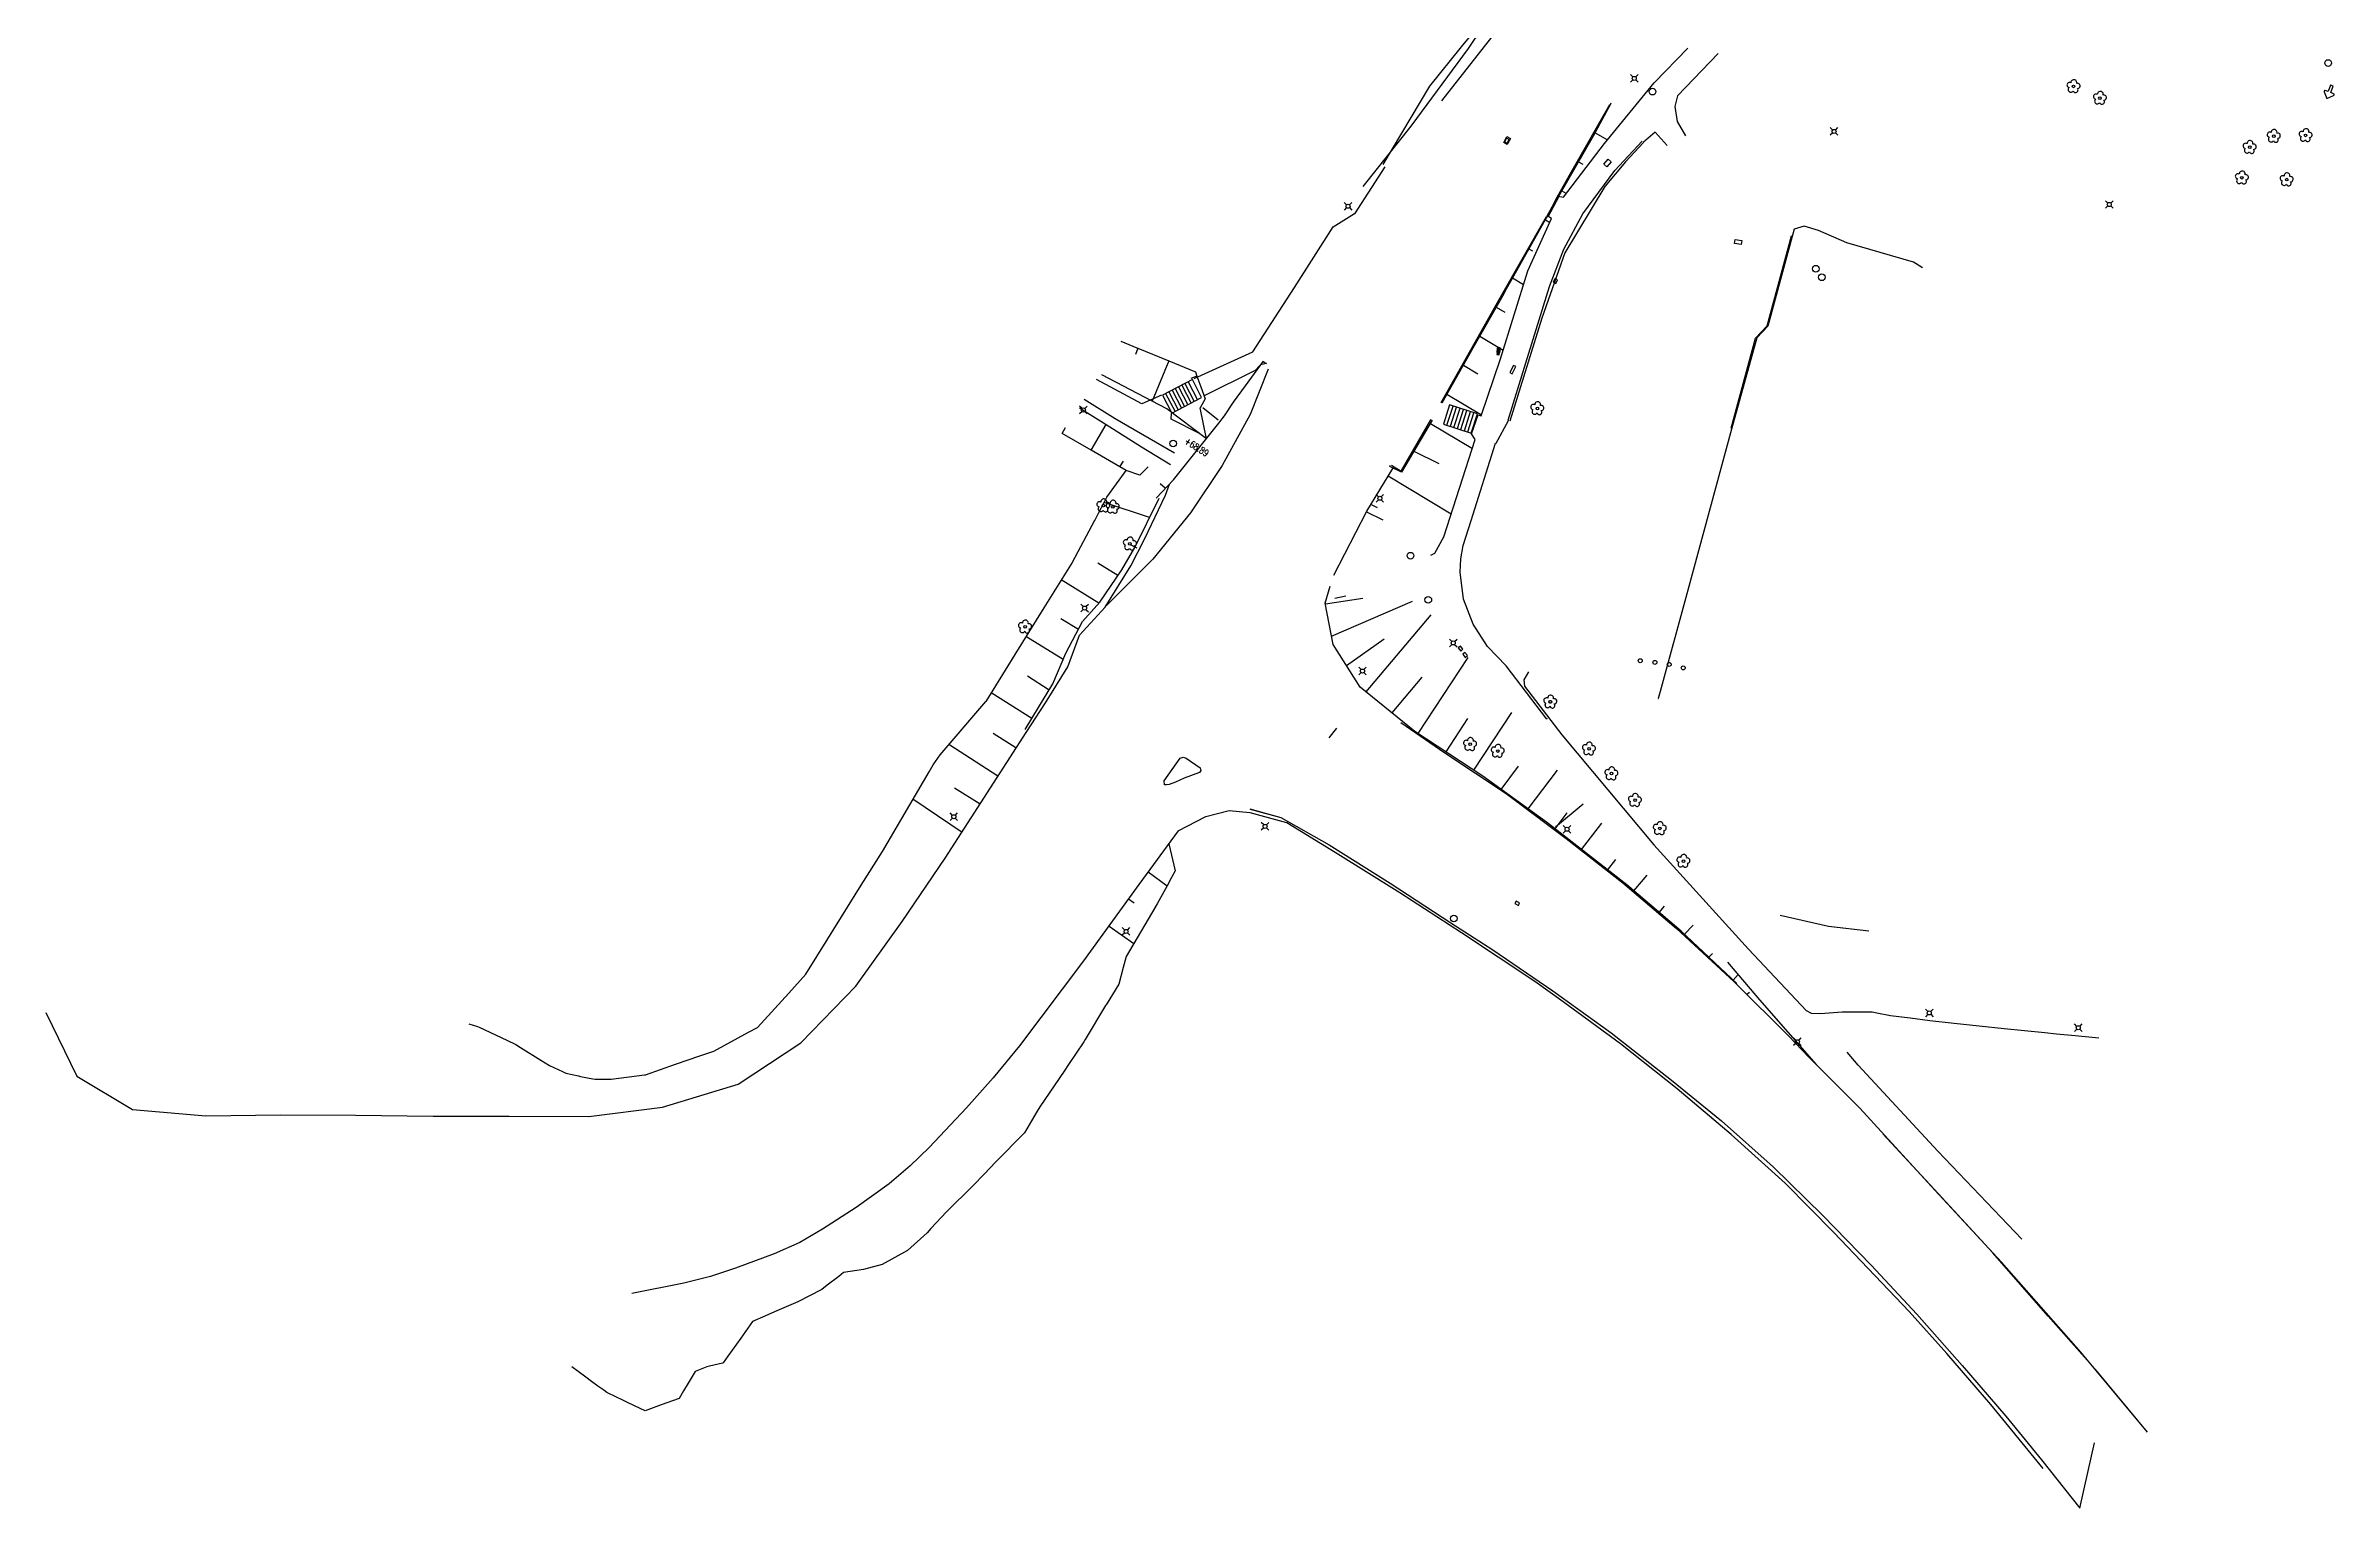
# Model space of a CAD drawing. Header units: metres. Extents: x 152530 to 152885, y 6408371 to 6408801.
# Drawn here: x 152529.9 to 152872.7, y 6408370.9 to 6408589.9 of the extents above; entities that cross this region are included whole.
import ezdxf

# ---------------------------------------------------------------- set-up
doc = ezdxf.new("R2010")
doc.units = ezdxf.units.M
for name, color, linetype in [('Bef_Trafikanordning_Vägvisning_o_Portaler', 7, 'Continuous'), ('M-BEF-BELYSNINGSSTOLPE', 7, 'Continuous'), ('M-BEF-BRUNNAR-INMÄTT', 7, 'Continuous'), ('M-BEF-BRUNNAR-VA', 7, 'Continuous'), ('M-BEF-BÄCK', 7, 'Continuous'), ('M-BEF-DIKE', 7, 'Continuous'), ('M-BEF-ELSKÅP', 7, 'Continuous'), ('M-BEF-MARKLINJE', 7, 'Continuous'), ('M-BEF-MUR', 7, 'Continuous'), ('M-BEF-SLÄNT', 7, 'Continuous'), ('M-BEF-STAKET', 7, 'Continuous'), ('M-BEF-TELESKÅP', 7, 'Continuous'), ('M-BEF-TRAPPA', 7, 'Continuous'), ('M-BEF-TRÄD', 7, 'Continuous'), ('M-BEF-VA-TEXT', 7, 'Continuous'), ('M-BEF-VÄGKANT', 7, 'Continuous'), ('M-BEF-VÄGMARKERING', 7, 'Continuous'), ('M-BEF-VÄGRÄCKE', 7, 'Continuous')]:
    doc.layers.add(name, color=color, linetype=linetype)
doc.styles.add('RomanS', font='ROMANS', dxfattribs={"width": 0.9})

# ---------------------------------------------------------------- blocks, each defined once
blk = doc.blocks.new('PRI_T_SKÅP')
blk.add_lwpolyline([(-0.6, -0.2), (0.6, -0.2), (0.6, 0.2), (-0.6, 0.2)], close=True)
blk = doc.blocks.new('PRI_T_RÄNNSTEN')
blk.add_lwpolyline([(-0.5, 0.3), (0.5, 0.3), (0.5, -0.3), (-0.5, -0.3)], close=True)
blk = doc.blocks.new('PRI_T_BRUNN')
blk.add_circle((0, 0), 0.3)
blk = doc.blocks.new('PRI_M_LÖVTRÄD')
blk.add_circle((0, 0), 0.2)
for centre, radius, start, end in [((-0.601762, 0.206006), 0.384732, 57.341651, 261.23001), ((0.047722, 0.56156), 0.443002, 345.022908, 184.096476), ((0.585988, 0.07036), 0.392534, 269.444378, 106.321877), ((-0.395828, -0.476108), 0.401424, 131.233971, 330.911027), ((0.306072, -0.564084), 0.367104, 196.976003, 41.224955)]:
    blk.add_arc(centre, radius, start, end)
blk = doc.blocks.new('PRI_L_BELYS')
for points in [[(-0.21, 0.21, 0), (-0.57, 0.57, 0)], [(0.21, 0.21, 0), (0.57, 0.57, 0)], [(-0.21, -0.21, 0), (-0.57, -0.57, 0)], [(0.21, -0.21, 0), (0.57, -0.57, 0)]]:
    blk.add_polyline3d(points)
blk.add_circle((0, 0), 0.3)
blk = doc.blocks.new('BRUNN')
at = {"linetype": 'Continuous'}
blk.add_circle((0, 0), 0.5, dxfattribs=at)
blk = doc.blocks.new('REKTANGEL')
for p, q in [((-0.5, 0.35), (-0.5, -0.35)), ((0.5, 0.35), (-0.5, 0.35)), ((0.5, -0.35), (0.5, 0.35)), ((-0.5, -0.35), (0.5, -0.35))]:
    blk.add_line(p, q)
blk = doc.blocks.new('LÖVTRÄD')
blk.add_circle((0, 0), 0.2)
for centre, radius, start, end in [((-0.601762, 0.206006), 0.384732, 57.341651, 261.23001), ((0.047722, 0.56156), 0.443002, 345.022908, 184.096476), ((0.585988, 0.07036), 0.392534, 269.444378, 106.321877), ((-0.395828, -0.476108), 0.401424, 131.233971, 330.911027), ((0.306072, -0.564084), 0.367104, 196.976003, 41.224955)]:
    blk.add_arc(centre, radius, start, end)

msp = doc.modelspace()

# ---------------------------------------------------------------- linework, layer by layer
at = {"layer": 'Bef_Trafikanordning_Vägvisning_o_Portaler', "elevation": -70.12, "flags": 128}
msp.add_lwpolyline([(152871.19, 6408583.04), (152871.62, 6408582.04), (152872.62, 6408582.48, 0.668179), (152872.62, 6408582.74), (152872.18, 6408582.91), (152872.55, 6408583.86), (152872.17, 6408584.01), (152871.8, 6408583.06), (152871.37, 6408583.23, 0.668179)], format="xyb", close=True, dxfattribs=at)
at = {"layer": 'M-BEF-BÄCK', "lineweight": -3}
msp.add_polyline3d([(152727.24, 6408568.87, 72.55), (152734.43, 6408577.88, 72.36), (152743.05, 6408589.52, 72.13), (152749.17, 6408598.71, 71.71)], dxfattribs=at)
at = {"layer": 'M-BEF-DIKE', "flags": 128}
msp.add_lwpolyline([(152687.04, 6408518.82), (152683.65, 6408512.54), (152679.42, 6408505.74), (152675.08, 6408498.78), (152670.74, 6408491.71)], dxfattribs=at)
at = {"layer": 'M-BEF-ELSKÅP'}
for points in [[(152747.66, 6408543.96), (152747.31, 6408544.01), (152747.26, 6408543.67), (152747.61, 6408543.62)], [(152747.52, 6408543.62), (152747.77, 6408544.67), (152747.56, 6408544.72), (152747.31, 6408543.67)], [(152747.76, 6408544.63), (152747.66, 6408543.96), (152747.31, 6408544.01), (152747.4, 6408544.68)]]:
    msp.add_lwpolyline(points, close=True, dxfattribs=at)
at = {"layer": 'M-BEF-MARKLINJE', "lineweight": -3}
for points, elevation in [([(152699.56, 6408472.33), (152703.71, 6408474.52), (152707.18, 6408475.38), (152710.27, 6408475.09)], 72.95), ([(152699.56, 6408472.33), (152693.64, 6408464.32), (152685.37, 6408452.87), (152675.77, 6408440.14), (152671.83, 6408435.36), (152667.86, 6408430.84), (152662.27, 6408424.91), (152659.43, 6408422.16), (152656.28, 6408419.46), (152651.3, 6408415.92), (152646.3, 6408412.7), (152642.86, 6408410.7), (152639.04, 6408409), (152633.27, 6408406.83), (152629.51, 6408405.62), (152625.49, 6408404.59), (152617.71, 6408403.05)], 73), ([(152790.94, 6408441.7), (152783.15, 6408449.42)], 73.07), ([(152844.73, 6408382.27), (152834.77, 6408394.26), (152822.87, 6408407.77), (152812.88, 6408418.52), (152801.63, 6408430.8), (152794.08, 6408438.42), (152790.94, 6408441.7)], 72.17)]:
    msp.add_lwpolyline(points, dxfattribs=dict(at, elevation=elevation))
at = {"layer": 'M-BEF-MUR'}
for points in [[(152764.45, 6408581.23), (152764.36, 6408581.29), (152761.73, 6408576.4), (152756.54, 6408567.38), (152756.58, 6408567.36), (152754.91, 6408564.26), (152754.78, 6408564.29), (152753.83, 6408562.59), (152748.41, 6408553.02), (152748.32, 6408552.8), (152743.71, 6408544.63), (152739.04, 6408536.41)], [(152769.26, 6408575.43), (152769.18, 6408575.49), (152769.26, 6408575.43), (152766.53, 6408572.53), (152763.45, 6408568.86), (152757.47, 6408558.91), (152754, 6408549.15), (152749.21, 6408533.73)], [(152791.86, 6408562.48), (152791.8, 6408562.46), (152787.89, 6408547.93), (152786.24, 6408546.19), (152782.41, 6408532.49), (152775.87, 6408508.41), (152771.73, 6408493.23), (152771.46, 6408492.18), (152771.52, 6408492.14)], [(152737.61, 6408533.84), (152733, 6408526.05), (152731.25, 6408526.94), (152731.33, 6408527.06)]]:
    msp.add_lwpolyline(points, dxfattribs=at)
at = {"layer": 'M-BEF-MUR', "lineweight": -3}
msp.add_lwpolyline([(152703.79, 6408531.08), (152702.84, 6408535.72)], dxfattribs=at)
at = {"layer": 'M-BEF-SLÄNT', "lineweight": -3}
for points, elevation in [([(152762, 6408576.9), (152763.85, 6408575.82)], 72.54), ([(152759.52, 6408572.56), (152760.14, 6408572.19)], 72.52), ([(152757.03, 6408568.23), (152757.7, 6408567.83)], 72.5), ([(152754.55, 6408563.88), (152755.23, 6408563.48)], 72.49), ([(152752.09, 6408559.53), (152752.62, 6408559.22)], 72.48), ([(152749.63, 6408555.18), (152751.3, 6408554.2)], 72.47), ([(152747.19, 6408550.8), (152748.48, 6408550.03)], 72.48), ([(152744.73, 6408546.44), (152748.24, 6408544.35)], 72.5), ([(152690.97, 6408545.67), (152693.35, 6408544.69), (152693.52, 6408544.62), (152698.15, 6408542.73), (152702.14, 6408541.09), (152702.37, 6408540.45), (152702.96, 6408538.84), (152703.6, 6408537.06), (152702.84, 6408535.72)], 72.39), ([(152693.52, 6408544.62), (152693.14, 6408543.69)], 72.49), ([(152698.15, 6408542.73), (152695.67, 6408536.69)], 72.55), ([(152703.79, 6408531.08), (152697.85, 6408535.54), (152695.67, 6408536.69), (152688.11, 6408540.67)], 70.17), ([(152702.37, 6408540.45), (152701.43, 6408540.11)], 72.55), ([(152742.27, 6408542.09), (152744.44, 6408540.79)], 72.53), ([(152684.78, 6408535.71), (152688.75, 6408533.2), (152694.04, 6408529.87), (152698.41, 6408527.2)], 72.06), ([(152739.8, 6408537.74), (152744.97, 6408534.65)], 72.56), ([(152682.19, 6408531.88), (152682.69, 6408532.74)], 71.83), ([(152686.51, 6408529.37), (152688.75, 6408533.2)], 71.82), ([(152737.34, 6408533.38), (152743.63, 6408529.63)], 72.59), ([(152695.05, 6408526.87), (152693.8, 6408525.61), (152691.77, 6408526.3), (152690.83, 6408526.85), (152686.51, 6408529.37), (152682.19, 6408531.88)], 72.06), ([(152734.86, 6408529.2), (152738.58, 6408527.35)], 72.67), ([(152687.05, 6408518.81), (152687.63, 6408519.92), (152688.47, 6408521.53), (152688.88, 6408522.31), (152691.77, 6408526.3)], 71.69), ([(152690.83, 6408526.85), (152691.34, 6408527.71)], 71.81), ([(152731.01, 6408525.54), (152740.45, 6408519.81)], 73.11), ([(152697.58, 6408523.68), (152696.83, 6408524.33)], 73.48), ([(152695.27, 6408519.27), (152688.47, 6408521.53)], 73.41), ([(152728.46, 6408521.24), (152729.34, 6408520.76)], 73.2), ([(152693.39, 6408514.68), (152692.49, 6408515.13)], 73.45), ([(152690.53, 6408510.58), (152687.5, 6408512.44)], 73.24), ([(152687.69, 6408506.46), (152682.04, 6408509.95)], 73.09), ([(152721.6, 6408506.36), (152727.2, 6408507.18)], 73.35), ([(152722.52, 6408501.5), (152734.65, 6408506.74)], 73.43), ([(152682.33, 6408498.01), (152676.74, 6408501.45)], 72.87), ([(152684.61, 6408502.49), (152682, 6408504.09)], 72.84), ([(152727.69, 6408493.15), (152737.44, 6408504.69)], 73.58), ([(152724.76, 6408497.11), (152730.43, 6408501.13)], 73.49), ([(152735.49, 6408486.93), (152743, 6408498.29)], 73.42), ([(152680.24, 6408493.44), (152677, 6408495.5)], 72.97), ([(152731.58, 6408490.01), (152736.1, 6408495.38)], 73.49), ([(152593.3, 6408443.45), (152594.58, 6408443.07), (152594.85, 6408442.94), (152598.15, 6408441.4), (152600.14, 6408440.47), (152600.35, 6408440.34), (152601.05, 6408439.9), (152604.07, 6408438.02), (152605.38, 6408437.2), (152607.32, 6408436.29), (152607.83, 6408436.04), (152609.74, 6408435.64), (152610.01, 6408435.58), (152611.9, 6408435.19), (152612.22, 6408435.18), (152614.63, 6408435.15), (152619.61, 6408435.81), (152619.79, 6408435.83), (152624.27, 6408437.38), (152627.89, 6408438.64), (152630, 6408439.37), (152635.21, 6408442.18), (152636.55, 6408442.91), (152641.22, 6408448.06), (152643.76, 6408450.86), (152647.08, 6408456.18), (152652.09, 6408464.21), (152655.25, 6408469.28), (152657.29, 6408472.76), (152662.23, 6408481.19), (152662.84, 6408482.23), (152663.89, 6408483.71), (152670.74, 6408491.71)], 64.24), ([(152677.62, 6408489.18), (152671.56, 6408493.04)], 72.85), ([(152739.67, 6408484.18), (152742.96, 6408489.17)], 73.26), ([(152743.84, 6408481.43), (152749.51, 6408490.05)], 73.39), ([(152672.56, 6408480.55), (152665.21, 6408485.26)], 72.69), ([(152675.24, 6408484.77), (152671.86, 6408486.92)], 72.83), ([(152747.94, 6408478.56), (152750.52, 6408482.06)], 73.31), ([(152751.99, 6408475.63), (152756.39, 6408481.46)], 73.23), ([(152669.87, 6408476.33), (152666.05, 6408478.76)], 72.56), ([(152667.18, 6408472.12), (152659.83, 6408477.09)], 72.42), ([(152756, 6408472.64), (152757.8, 6408475.04)], 73.26), ([(152759.94, 6408469.56), (152763, 6408473.48)], 73.29), ([(152698.16, 6408470.42), (152699.08, 6408466.38), (152698.54, 6408465.36), (152697.88, 6408464.13), (152696.42, 6408461.4), (152695.58, 6408459.98), (152692.9, 6408455.46), (152692.77, 6408455.24), (152691.77, 6408453.55), (152691.32, 6408451.87), (152690.65, 6408449.4), (152688.77, 6408446.3), (152688.69, 6408446.17), (152685.63, 6408441.11), (152685.4, 6408440.73), (152683.1, 6408437.34), (152682.45, 6408436.37), (152678.82, 6408431.02), (152678.43, 6408430.34), (152677.59, 6408428.93), (152676.53, 6408427.14), (152672.24, 6408422.77), (152670.48, 6408420.94), (152668.83, 6408419.23), (152664.84, 6408415.29), (152662.51, 6408412.77), (152661.94, 6408412.16), (152659.01, 6408409.52), (152655.2, 6408407.41), (152652.44, 6408406.64), (152649.44, 6408406.19), (152648.71, 6408405.62), (152646.99, 6408404.29), (152646.19, 6408403.67), (152642.56, 6408401.82), (152640.49, 6408400.91), (152639.08, 6408400.3), (152637.62, 6408399.66), (152635.79, 6408398.86), (152634.02, 6408396.37), (152632.12, 6408393.69), (152631.38, 6408392.66), (152631.31, 6408392.64), (152629.34, 6408392.16), (152628.96, 6408392.07), (152627.22, 6408391.37), (152626.17, 6408389.61), (152625.48, 6408388.48), (152624.8, 6408387.34), (152622.11, 6408386.36), (152619.71, 6408385.47), (152618.98, 6408385.83), (152617.09, 6408386.74), (152616.27, 6408387.13), (152615.41, 6408387.55), (152613.97, 6408388.24), (152613.5, 6408388.58), (152612.65, 6408389.2), (152611.7, 6408389.89), (152610.84, 6408390.52), (152609.68, 6408391.37), (152608.74, 6408392.05)], 72.9), ([(152763.88, 6408466.48), (152765.11, 6408468.07)], 73.3), ([(152695.07, 6408466.19), (152697.88, 6408464.13)], 72.86), ([(152767.78, 6408463.35), (152769.79, 6408465.73)], 73.27), ([(152692.13, 6408462.15), (152692.94, 6408461.57)], 72.82), ([(152771.6, 6408460.12), (152772.39, 6408461.06)], 73.22), ([(152689.22, 6408458.08), (152692.9, 6408455.46)], 72.75), ([(152775.4, 6408456.85), (152776.69, 6408458.24)], 73.16), ([(152779.03, 6408453.43), (152779.57, 6408454)], 73.11), ([(152782.67, 6408450), (152783.45, 6408450.83)], 73.04), ([(152785.11, 6408448.15), (152784.73, 6408447.85)], 72.98)]:
    msp.add_lwpolyline(points, dxfattribs=dict(at, elevation=elevation))
at = {"layer": 'M-BEF-SLÄNT'}
for points in [[(152676.61, 6408487.55), (152680.8, 6408494.35), (152682.73, 6408498.96), (152685.24, 6408503.69), (152687.82, 6408506.62), (152691.13, 6408511.46), (152693.08, 6408514.81), (152696.71, 6408522.2)], [(152803.01, 6408457.33), (152796.94, 6408458.03), (152789.74, 6408459.66)]]:
    msp.add_lwpolyline(points, dxfattribs=at)
at = {"layer": 'M-BEF-STAKET', "ltscale": 0.5, "flags": 128}
for points in [[(152738.98, 6408536.46), (152738.92, 6408536.5), (152747.82, 6408552.29), (152754.71, 6408564.37), (152754.82, 6408564.37), (152756.37, 6408567.36), (152758.36, 6408570.92), (152764.21, 6408581.16)], [(152754.8, 6408489.16), (152754.78, 6408489.1), (152748.67, 6408497.06), (152745.89, 6408499.98), (152743.73, 6408503.29), (152742.3, 6408507.07), (152741.78, 6408511.11), (152741.89, 6408513.08), (152742.26, 6408515.09), (152743.43, 6408518.84), (152747.1, 6408530.4), (152747.2, 6408530.42), (152749.03, 6408533.8), (152748.97, 6408533.88), (152751.6, 6408542.44), (152755.16, 6408553.89), (152757.33, 6408559.48), (152760.17, 6408564.76), (152764.97, 6408571.24), (152769.04, 6408575.63)], [(152782.44, 6408532.67), (152782.39, 6408532.67), (152786.02, 6408546.13), (152787.77, 6408548.01), (152791.42, 6408561.49), (152791.57, 6408561.47)], [(152731.49, 6408527.1), (152732.95, 6408526.21), (152737.42, 6408533.92), (152737.45, 6408533.94)]]:
    msp.add_lwpolyline(points, dxfattribs=at)
at = {"layer": 'M-BEF-TELESKÅP'}
msp.add_lwpolyline([(152764.41, 6408572.55), (152763.78, 6408571.82), (152763.31, 6408572.22), (152763.94, 6408572.96)], close=True, dxfattribs=at)
at = {"layer": 'M-BEF-TRAPPA'}
for p, q in [((152701.72, 6408539.96), (152697.19, 6408537.58)), ((152700.08, 6408539.1), (152701.48, 6408536.42)), ((152700.56, 6408539.35), (152701.96, 6408536.67)), ((152701.04, 6408539.6), (152702.44, 6408536.92)), ((152703.04, 6408537.24), (152701.72, 6408539.96)), ((152697.19, 6408537.58), (152698.6, 6408534.91)), ((152697.67, 6408537.84), (152699.08, 6408535.16)), ((152698.15, 6408538.09), (152699.56, 6408535.41)), ((152698.6, 6408534.91), (152703.04, 6408537.24)), ((152698.63, 6408538.34), (152700.04, 6408535.66)), ((152699.11, 6408538.59), (152700.52, 6408535.91)), ((152699.59, 6408538.85), (152701, 6408536.17)), ((152739.81, 6408533.11), (152740.72, 6408535.97)), ((152740.33, 6408532.94), (152741.24, 6408535.81)), ((152740.85, 6408532.78), (152741.77, 6408535.64)), ((152741.37, 6408532.61), (152742.29, 6408535.47)), ((152741.89, 6408532.44), (152742.81, 6408535.3)), ((152742.42, 6408532.27), (152743.33, 6408535.14)), ((152742.94, 6408532.1), (152743.86, 6408534.97))]:
    msp.add_line(p, q, dxfattribs=at)
at = {"layer": 'M-BEF-TRAPPA', "flags": 128}
msp.add_lwpolyline([(152740.2, 6408536.14), (152739.28, 6408533.28), (152743.46, 6408531.93), (152744.38, 6408534.8)], close=True, dxfattribs=at)
at = {"layer": 'M-BEF-VÄGKANT'}
for points in [[(152730.24, 6408572.17), (152737.23, 6408583.86), (152742.01, 6408589.78), (152750.88, 6408600.52), (152756.89, 6408610.3), (152765.03, 6408621.46), (152770.14, 6408628.12), (152774.68, 6408636.06), (152779.83, 6408643.41), (152784.48, 6408652.54), (152787.86, 6408659.14), (152791.52, 6408666.45)], [(152730.24, 6408572.17), (152737.23, 6408583.86), (152742.01, 6408589.78), (152750.88, 6408600.52), (152756.89, 6408610.3), (152765.03, 6408621.46), (152770.14, 6408628.12), (152774.68, 6408636.06), (152779.83, 6408643.41), (152784.48, 6408652.54), (152787.86, 6408659.14), (152791.52, 6408666.45)], [(152758.38, 6408606.4), (152738.98, 6408581.66)], [(152744.06, 6408530.96), (152743.48, 6408531.82), (152744.49, 6408534.66), (152744.92, 6408534.52), (152747.83, 6408543.05), (152751.93, 6408556.21), (152755.49, 6408564.05), (152754.82, 6408564.45), (152756.48, 6408567.42), (152757.25, 6408567.25), (152763.42, 6408575.29), (152770.86, 6408584.4), (152775.87, 6408589.58)], [(152780.43, 6408588.78), (152780.43, 6408588.79), (152774.36, 6408582.43), (152773.95, 6408580.83), (152774.31, 6408578.6), (152775.52, 6408576.44)], [(152772.8, 6408575), (152771.02, 6408577.01), (152769.23, 6408575.51)], [(152730.49, 6408571.8), (152725.97, 6408564.76)], [(152730.49, 6408571.8), (152725.97, 6408564.76)], [(152701.97, 6408540.12), (152710.72, 6408544.1), (152716.98, 6408553.73), (152722.76, 6408562.8), (152725.98, 6408564.8)], [(152811.06, 6408556.67), (152809.71, 6408557.52), (152799.72, 6408560.4), (152795.45, 6408562.26), (152793.33, 6408562.93), (152791.81, 6408562.44)], [(152703.4, 6408537.48), (152711.13, 6408541.34), (152712.3, 6408542.58), (152712.76, 6408542.32), (152711.88, 6408542.14)], [(152697.05, 6408537.59), (152694.11, 6408536.3), (152687.33, 6408539.97)], [(152685.45, 6408536.98), (152690.11, 6408534.12), (152698.98, 6408528.95)], [(152703.22, 6408535.75), (152705.54, 6408533.91)], [(152702.83, 6408531.82), (152698.52, 6408534), (152698.54, 6408534.88)], [(152737.4, 6408513.65), (152737.98, 6408513.94), (152737.99, 6408513.95), (152739.33, 6408516.36), (152744.06, 6408530.96)], [(152529.94, 6408445.14), (152534.58, 6408435.63), (152542.91, 6408430.59), (152553.91, 6408429.67), (152565.09, 6408429.82), (152576.32, 6408429.75), (152587.95, 6408429.6), (152599.33, 6408429.61), (152611.27, 6408429.55), (152622.3, 6408430.94), (152633.65, 6408434.39), (152643.05, 6408440.61), (152651.27, 6408449.09), (152658.2, 6408458.75), (152664.64, 6408468.28), (152676.8, 6408487.07), (152679.68, 6408491.53), (152683.03, 6408496.89), (152684.76, 6408501.68), (152688.61, 6408505.87), (152692.46, 6408512.05), (152694.51, 6408516.03), (152697.64, 6408522.63), (152698.23, 6408524.28)], [(152727.78, 6408520.14), (152730.21, 6408518.95)], [(152723.04, 6408507.21), (152724.67, 6408507.56)], [(152752, 6408496.16), (152751.32, 6408494.96), (152751.41, 6408494.04), (152757.02, 6408486.73), (152770.78, 6408470.25), (152784.48, 6408455.17)], [(152722.18, 6408486.26), (152723.31, 6408487.74)], [(152732.91, 6408488.6), (152739.49, 6408484.04), (152748.67, 6408477.94), (152757.69, 6408471.21), (152766.13, 6408464.56), (152766.14, 6408464.56), (152774.18, 6408457.74)], [(152714.96, 6408474.31), (152710.35, 6408475.6), (152714.92, 6408474.33), (152722.17, 6408470.26), (152731.31, 6408464.51), (152740.38, 6408458.58), (152746.67, 6408454.51), (152755.69, 6408448.37), (152764.4, 6408442.08), (152773.46, 6408435), (152780.91, 6408428.92), (152788.67, 6408422.05), (152796.13, 6408414.74), (152803.34, 6408407.32), (152810.17, 6408399.95), (152816.98, 6408392.26), (152823.54, 6408384.68), (152828.85, 6408378.16), (152834.59, 6408370.9), (152835.8, 6408376.23), (152836.78, 6408380.67)], [(152760.23, 6408476.34), (152756.09, 6408472.89)]]:
    msp.add_lwpolyline(points, dxfattribs=at)
at = {"layer": 'M-BEF-VÄGKANT', "lineweight": -3}
msp.add_lwpolyline([(152699.83, 6408483.23), (152700.31, 6408483.36), (152700.74, 6408483.23), (152702.83, 6408481.8), (152702.94, 6408481.37), (152702.74, 6408481.08), (152700.45, 6408480.22), (152699.15, 6408479.65), (152698.2, 6408479.29), (152697.78, 6408479.22), (152697.48, 6408479.26), (152697.43, 6408479.82)], close=True, dxfattribs=at)
for points in [[(152783.15, 6408449.42), (152782.82, 6408449.74), (152774.18, 6408457.74)], [(152837.45, 6408441.29), (152833.93, 6408441.63), (152831.1, 6408441.9), (152829.34, 6408442.08), (152823.25, 6408442.72), (152815.76, 6408443.5), (152812.14, 6408443.87), (152809.17, 6408444.27), (152806.27, 6408444.65), (152804.21, 6408445.04), (152803.49, 6408445.18), (152799, 6408445.2), (152795.78, 6408444.96), (152794.39, 6408444.99), (152793.65, 6408445.38), (152784.97, 6408454.64), (152784.49, 6408455.17)], [(152795.14, 6408437.36), (152786.68, 6408447.06), (152781.86, 6408452.68)], [(152825.9, 6408411.2), (152813.35, 6408424.39), (152801.39, 6408437.26), (152799.78, 6408439.19)]]:
    msp.add_lwpolyline(points, dxfattribs=at)
at = {"layer": 'M-BEF-VÄGMARKERING'}
msp.add_lwpolyline([(152713.04, 6408541.49), (152710.35, 6408534.69), (152706.15, 6408527.09), (152701.42, 6408519.98), (152695.74, 6408513.02), (152688.83, 6408506.09)], dxfattribs=at)
at = {"layer": 'M-BEF-VÄGRÄCKE', "flags": 128}
for points in [[(152696.23, 6408522.18), (152698.83, 6408524.91), (152705.66, 6408533.41), (152706.48, 6408534.53), (152707.86, 6408536.57), (152709.66, 6408538.98), (152712.33, 6408542.69), (152712.33, 6408542.62)], [(152783.22, 6408449.48), (152774.88, 6408457.34), (152766.73, 6408464.24), (152754.71, 6408473.66), (152745.2, 6408480.54), (152735, 6408487.24), (152726.82, 6408493.86), (152722.76, 6408500.27), (152721.59, 6408506.44), (152722.31, 6408509)], [(152829.09, 6408376.87), (152821.28, 6408386.42), (152814.7, 6408394.05), (152809.04, 6408400.38), (152797.78, 6408412.18), (152790.47, 6408419.58), (152782.39, 6408426.85), (152774.3, 6408433.7), (152765.79, 6408440.47), (152757.24, 6408446.76), (152752.99, 6408449.78), (152742, 6408457.06), (152732.75, 6408463.05), (152723.08, 6408469.11), (152715.84, 6408473.55), (152710.33, 6408475.05)], [(152844.76, 6408382.31), (152837.25, 6408391.32), (152829.85, 6408399.68), (152821.57, 6408409.16), (152812.79, 6408418.67), (152805.11, 6408426.99)]]:
    msp.add_lwpolyline(points, dxfattribs=at)
at = {"layer": 'M-BEF-VÄGRÄCKE', "elevation": 73.09, "flags": 128}
msp.add_lwpolyline([(152722.87, 6408510.64), (152727.79, 6408520.24), (152731.68, 6408526.6), (152731.73, 6408526.69)], dxfattribs=at)

# ---------------------------------------------------------------- block references
at = {"layer": 'M-BEF-BELYSNINGSSTOLPE', "lineweight": -3}
for p in [(152767.87, 6408585.05), (152797.8, 6408577.1), (152724.99, 6408565.9, 72.47), (152839.02, 6408566.16, 70.07), (152839.02, 6408566.16, 70.07), (152685.36, 6408535.38, 70.62), (152729.76, 6408522.16, 72.83), (152685.53, 6408505.72, 72.54), (152740.75, 6408500.49, 69.85), (152727.16, 6408496.28, 73.16), (152665.95, 6408474.46, 71.58), (152712.57, 6408473.02, 72.83), (152757.8, 6408472.58, 73.07), (152691.75, 6408457.28, 71.82), (152812.06, 6408445.08, 71.79), (152834.37, 6408442.86, 69.8), (152792.31, 6408440.76, 72.93)]:
    msp.add_blockref('PRI_L_BELYS', p, dxfattribs=at)
at = {"layer": 'M-BEF-BRUNNAR-INMÄTT'}
for p in [(152871.79, 6408587.35), (152770.59, 6408583.06), (152795.07, 6408556.54), (152795.96, 6408555.26), (152698.8, 6408530.37), (152734.36, 6408513.56), (152737.01, 6408506.95)]:
    msp.add_blockref('BRUNN', p, dxfattribs=at)
at = {"layer": 'M-BEF-BRUNNAR-VA', "lineweight": -3}
for p, rotation in [((152748.82, 6408575.74, 72.85), 241.7399053894866), ((152783.42, 6408560.54, 70.08), 171.8909995206421)]:
    msp.add_blockref('PRI_T_RÄNNSTEN', p, dxfattribs=dict(at, rotation=rotation))
at = {"layer": 'M-BEF-BRUNNAR-VA'}
for p, xscale, yscale, zscale, rotation in [((152748.78, 6408575.72), 0.6000000000000001, 0.6000000000000001, 0.6000000000000001, 60.60713938647014), ((152756.05, 6408554.71), 0.6000000000000002, 0.6000000000000002, 0.6000000000000002, 63.15183824503681), ((152741.85, 6408499.65), 0.6000000000000001, 0.6000000000000001, 0.6000000000000001, 309.0227516332587), ((152742.53, 6408498.7), 0.6000000000000002, 0.6000000000000002, 0.6000000000000002, 308.6447981671003), ((152750.33, 6408461.51), 0.6000000000000001, 0.6000000000000001, 0.6000000000000001, 332.9708186362771)]:
    msp.add_blockref('REKTANGEL', p, dxfattribs=dict(at, xscale=xscale, yscale=yscale, zscale=zscale, rotation=rotation))
at = {"layer": 'M-BEF-BRUNNAR-VA', "lineweight": -3}
for p in [(152768.76, 6408497.83, 69.43), (152770.95, 6408497.58, 69.45), (152773.1, 6408497.27, 69.47), (152775.2, 6408496.76, 69.43)]:
    msp.add_blockref('PRI_T_BRUNN', p, dxfattribs=at)
at = {"layer": 'M-BEF-BRUNNAR-VA'}
msp.add_blockref('BRUNN', (152740.83, 6408459.23, 67.34), dxfattribs=at)
at = {"layer": 'M-BEF-ELSKÅP', "lineweight": -3, "rotation": 243.8009013111596}
msp.add_blockref('PRI_T_SKÅP', (152749.67, 6408541.44, 70.96), dxfattribs=at)
at = {"layer": 'M-BEF-MARKLINJE', "lineweight": -3}
msp.add_blockref('PRI_M_LÖVTRÄD', (152753.35, 6408535.61, 70.65), dxfattribs=at)
at = {"layer": 'M-BEF-MARKLINJE', "color": 13, "lineweight": -3}
msp.add_blockref('PRI_M_LÖVTRÄD', (152747.42, 6408484.3, 72.17), dxfattribs=at)
at = {"layer": 'M-BEF-TRÄD'}
for p in [(152833.66, 6408583.85), (152837.62, 6408582.1), (152863.66, 6408576.4), (152868.43, 6408576.51), (152860.05, 6408574.74), (152858.88, 6408570.17), (152865.59, 6408569.88), (152688.36, 6408521.06), (152689.76, 6408520.86), (152692.32, 6408515.34), (152676.62, 6408502.91), (152755.29, 6408491.67), (152755.3, 6408491.67), (152743.28, 6408485.32), (152761.09, 6408484.64), (152764.45, 6408480.93), (152767.98, 6408476.94), (152771.69, 6408472.72), (152775.23, 6408467.82)]:
    msp.add_blockref('LÖVTRÄD', p, dxfattribs=at)

# ---------------------------------------------------------------- texts
at = {"layer": 'M-BEF-VA-TEXT', "style": 'RomanS', "width": 0.8}
msp.add_text('+68.89', height=1, rotation=327.7107, dxfattribs=at).set_placement((152700.39, 6408530.47))

doc.saveas('drawing.dxf')
